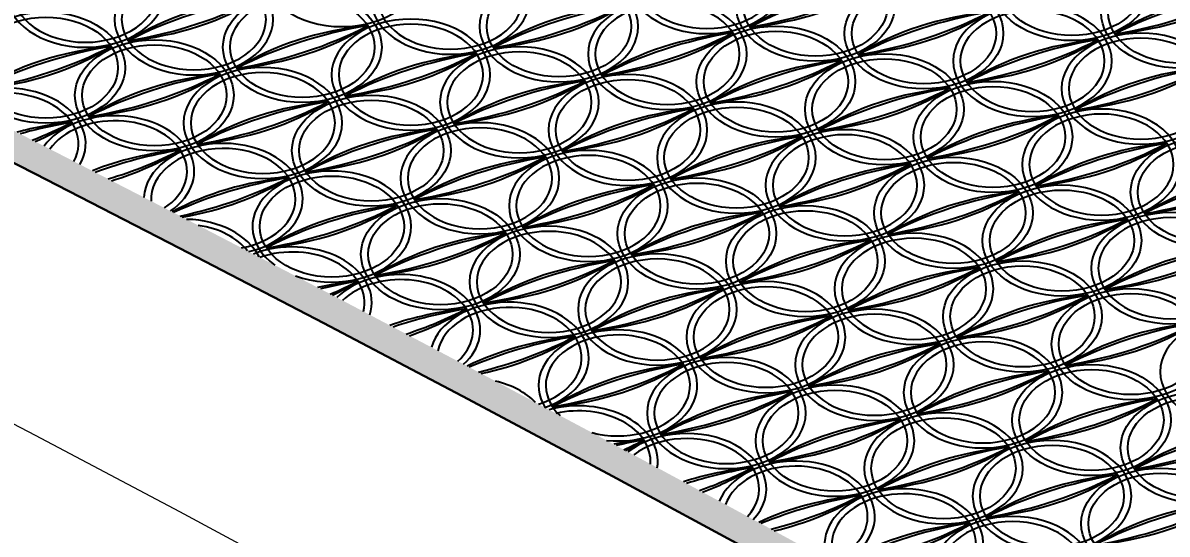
# Model space of a CAD drawing. Extents: x -2611510 to 954358, y -247163 to 181535.
# Drawn here: x 352197 to 360124, y 49146 to 52688 of the extents above; entities that cross this region are included whole.
import ezdxf

# ---------------------------------------------------------------- set-up
doc = ezdxf.new("R2010")
doc.units = 0
doc.linetypes.add('CENTER', pattern=[2, 1.25, -0.25, 0.25, -0.25])
doc.layers.get('Defpoints').update_dxf_attribs({"color": 8})
for name, color, linetype, lineweight in [('标注', 3, 'Continuous', 18), ('桥 中心线', 5, 'CENTER', 15), ('桥 构造粗实', 1, 'Continuous', 30)]:
    doc.layers.add(name, color=color, linetype=linetype, lineweight=lineweight)
doc.styles.add('仿宋字', font='仿宋_GB2312.TTF', dxfattribs={"width": 0.7})
doc.dimstyles.new('750', dxfattribs={"dimscale": 0, "dimtxt": 2.5, "dimasz": 1, "dimexe": 1, "dimexo": 1, "dimgap": 0, "dimtad": 0, "dimdec": 0, "dimlfac": 0.1, "dimrnd": 0.1, "dimzin": 12, "dimdsep": 46, "dimtxsty": '仿宋字', "dimblk": 'OBLIQUE', "dimcen": -1, "dimclrd": 256, "dimclre": 256, "dimclrt": 256, "dimadec": 4, "dimazin": 0, "dimtp": 2, "dimtm": 3, "dimtfac": 0.5, "dimtdec": 0, "dimtmove": 2, "dimatfit": 3, "dimldrblk": 'OBLIQUE', "dimfxl": 3, "dimfxlon": 1, "dimtvp": 0.7, "dimtolj": 1, "dimtzin": 12, "dimarcsym": 0})

# ---------------------------------------------------------------- blocks, each defined once
blk = doc.blocks.new('_Oblique')
at = {"color": 0, "linetype": 'ByBlock', "lineweight": -2}
blk.add_line((-0.5, -0.5), (0.5, 0.5), dxfattribs=at)
blk = doc.blocks.new('*D186')
at = {"layer": 'Defpoints', "color": 0, "transparency": 16777216}
for p in [(353281.5, 73637.3), (353281.5, 39578.2), (191281.5, 39158.6)]:
    blk.add_point(p, dxfattribs=at)
at = {"layer": '标注', "lineweight": -2, "transparency": 16777216}
for p, q in [((191281.5, 71637.3), (191281.5, 74637.3)), ((353281.5, 71637.3), (353281.5, 74637.3)), ((191281.5, 73637.3), (353281.5, 73637.3))]:
    blk.add_line(p, q, dxfattribs=at)
at = {"layer": '标注', "lineweight": -2, "transparency": 16777216, "xscale": 1000.0000020837, "yscale": 1000.0000020837, "zscale": 1000.0000020837, "rotation": 180}
blk.add_blockref('_Oblique', (191281.5, 73637.3), dxfattribs=at)
at = {"layer": '标注', "lineweight": -2, "transparency": 16777216, "xscale": 1000.0000020837, "yscale": 1000.0000020837, "zscale": 1000.0000020837}
blk.add_blockref('_Oblique', (353281.5, 73637.3), dxfattribs=at)
at = {"layer": '标注', "transparency": 16777216, "insert": (272281.5, 75302.2), "char_height": 2500, "attachment_point": 5, "style": '仿宋字'}
blk.add_mtext('\\A1;18×900', dxfattribs=at)
blk = doc.blocks.new('*D187')
at = {"layer": 'Defpoints', "color": 0}
for p in [(372281.5, 73637.3), (353281.5, 39578.2), (372281.5, 36663.7)]:
    blk.add_point(p, dxfattribs=at)
at = {"layer": '标注', "lineweight": -2}
for p, q in [((353281.5, 71637.3), (353281.5, 74637.3)), ((372281.5, 71637.3), (372281.5, 74637.3)), ((353281.5, 73637.3), (372281.5, 73637.3))]:
    blk.add_line(p, q, dxfattribs=at)
at = {"layer": '标注', "lineweight": -2, "xscale": 1000.0000020837, "yscale": 1000.0000020837, "zscale": 1000.0000020837, "rotation": 180}
blk.add_blockref('_Oblique', (353281.5, 73637.3), dxfattribs=at)
at = {"layer": '标注', "lineweight": -2, "xscale": 1000.0000020837, "yscale": 1000.0000020837, "zscale": 1000.0000020837}
blk.add_blockref('_Oblique', (372281.5, 73637.3), dxfattribs=at)
at = {"layer": '标注', "insert": (362781.5, 75302.2), "char_height": 2500, "attachment_point": 5, "style": '仿宋字'}
blk.add_mtext('\\A1;1900', dxfattribs=at)
blk = doc.blocks.new('2121212')
at = {"color": 8}
for centre, major_axis, start_param, end_param in [((-19562.1, 14007.2), (-550, 0), 3.141593, 9.424778), ((-17033.2, 13958.8), (-550, 0), 3.141593, 9.424778), ((-17033.2, 13958.8), (-500, 0), 3.141593, 9.424778), ((-21339.2, 13864), (-550, 0), 3.141593, 9.424778), ((-21339.2, 13864), (-500, 0), 3.141593, 9.424778), ((-18810.3, 13815.6), (-550, 0), 3.141593, 9.424778), ((-18810.3, 13815.6), (-500, 0), 3.141593, 9.424778), ((-20587.4, 13672.5), (-550, 0), 3.141593, 9.424778), ((-20587.4, 13672.5), (-500, 0), 3.141593, 9.424778), ((-18058.6, 13624.1), (-550, 0), 3.141593, 9.424778), ((-15596.2, 12738.7), (-1696.6, 0), -1.433605, -0.835323), ((-15244, 12209.9), (-2505.2, 0), -1.335396, -0.933532), ((-16966.6, 14795.9), (-1696.6, 0), 1.707987, 2.30627), ((-17318.9, 15324.7), (-2505.2, 0), 1.806196, 2.208061), ((-19902.2, 12643.9), (1696.6, 0), 1.707987, 2.30627), ((-19550, 12115.1), (-2505.2, 0), -1.335396, -0.933532), ((-21272.6, 14701.1), (1696.6, 0), -1.433605, -0.835323), ((-21624.9, 15229.9), (-2505.2, 0), 1.806196, 2.208061), ((-17306.8, 13432.6), (-550, 0), 3.141593, 9.424778), ((-13067.4, 12690.3), (-1696.6, 0), -1.433605, -0.835323), ((-12715.1, 12161.5), (2505.2, 0), 1.806196, 2.208061), ((-14437.7, 14747.5), (-1696.6, 0), 1.707987, 2.30627), ((-14790, 15276.3), (-2505.2, 0), 1.806196, 2.208061), ((-17373.4, 12595.5), (1696.6, 0), 1.707987, 2.30627), ((-17021.1, 12066.7), (-2505.2, 0), -1.335396, -0.933532), ((-18743.7, 14652.7), (1696.6, 0), -1.433605, -0.835323), ((-19096, 15181.5), (-2505.2, 0), 1.806196, 2.208061), ((-17306.8, 13432.6), (-500, 0), 3.141593, 9.424778), ((-14844.5, 12547.2), (1696.6, 0), 1.707987, 2.30627), ((-14492.2, 12018.4), (-2505.2, 0), -1.335396, -0.933532), ((-16214.9, 14604.3), (-1696.6, 0), 1.707987, 2.30627), ((-16567.1, 15133.1), (-2505.2, 0), 1.806196, 2.208061), ((-14777.9, 13384.2), (-550, 0), 3.141593, 9.424778), ((-14777.9, 13384.2), (-500, 0), 3.141593, 9.424778), ((-19083.9, 13289.4), (-550, 0), 3.141593, 9.424778), ((-19083.9, 13289.4), (-500, 0), 3.141593, 9.424778), ((-19150.5, 12452.4), (-1696.6, 0), -1.433605, -0.835323), ((-18798.2, 11923.6), (-2505.2, 0), -1.335396, -0.933532), ((-20520.9, 14509.5), (-1696.6, 0), 1.707987, 2.30627), ((-20873.1, 15038.3), (-2505.2, 0), 1.806196, 2.208061), ((-16621.6, 12404), (1696.6, 0), 1.707987, 2.30627), ((-16269.3, 11875.2), (-2505.2, 0), -1.335396, -0.933532), ((-17992, 14461.2), (-1696.6, 0), 1.707987, 2.30627), ((-18344.3, 14990), (2505.2, 0), -1.335396, -0.933532), ((-14026.2, 13192.7), (-550, 0), 3.141593, 9.424778), ((-20927.6, 12309.2), (1696.6, 0), 1.707987, 2.30627), ((-20575.4, 11780.4), (-2505.2, 0), -1.335396, -0.933532), ((-22298, 14366.4), (-1696.6, 0), 1.707987, 2.30627), ((-22650.3, 14895.2), (-2505.2, 0), 1.806196, 2.208061), ((-18332.2, 13097.9), (-550, 0), 3.141593, 9.424778), ((-14092.7, 12355.6), (1696.6, 0), 1.707987, 2.30627), ((-13740.5, 11826.8), (-2505.2, 0), -1.335396, -0.933532), ((-15463.1, 14412.8), (-1696.6, 0), 1.707987, 2.30627), ((-15815.4, 14941.6), (2505.2, 0), -1.335396, -0.933532), ((-14026.2, 13192.7), (-500, 0), 3.141593, 9.424778), ((-18398.7, 12260.8), (1696.6, 0), 1.707987, 2.30627), ((-18046.5, 11732), (-2505.2, 0), -1.335396, -0.933532), ((-19769.1, 14318), (1696.6, 0), -1.433605, -0.835323), ((-20121.4, 14846.8), (2505.2, 0), -1.335396, -0.933532), ((-18332.2, 13097.9), (-500, 0), 3.141593, 9.424778), ((-20109.3, 12954.7), (-550, 0), 3.141593, 9.424778), ((-15869.9, 12212.5), (1696.6, 0), 1.707987, 2.30627), ((-15517.6, 11683.7), (-2505.2, 0), -1.335396, -0.933532), ((-17240.2, 14269.6), (-1696.6, 0), 1.707987, 2.30627), ((-17592.5, 14798.4), (2505.2, 0), -1.335396, -0.933532), ((-13341, 12164.1), (-1696.6, 0), -1.433605, -0.835323), ((-12988.7, 11635.3), (-2505.2, 0), -1.335396, -0.933532), ((-14711.4, 14221.3), (1696.6, 0), -1.433605, -0.835323), ((-15063.6, 14750.1), (2505.2, 0), -1.335396, -0.933532), ((-20175.9, 12117.7), (1696.6, 0), 1.707987, 2.30627), ((-19823.6, 11588.9), (-2505.2, 0), -1.335396, -0.933532), ((-21546.2, 14174.8), (-1696.6, 0), 1.707987, 2.30627), ((-21898.5, 14703.6), (2505.2, 0), -1.335396, -0.933532), ((-20109.3, 12954.7), (-500, 0), 3.141593, 9.424778), ((-17647, 12069.3), (1696.6, 0), 1.707987, 2.30627), ((-17294.7, 11540.5), (-2505.2, 0), -1.335396, -0.933532), ((-19017.4, 14126.5), (1696.6, 0), -1.433605, -0.835323), ((-19369.6, 14655.3), (2505.2, 0), -1.335396, -0.933532), ((-17580.4, 12906.4), (-550, 0), 3.141593, 9.424778), ((-21886.4, 12811.6), (550, 0), 5.898728, 8.551212), ((-21886.4, 12811.6), (500, 0), 5.924246, 8.526011), ((-15118.1, 12020.9), (-1696.6, 0), -1.433605, -0.835323), ((-14765.8, 11492.1), (-2505.2, 0), -1.335396, -0.933532), ((-16488.5, 14078.1), (1696.6, 0), -1.433605, -0.835323), ((-16840.7, 14606.9), (-2505.2, 0), 1.806196, 2.208061), ((-19424.1, 11926.1), (-1696.6, 0), -1.433605, -0.835323), ((-19071.8, 11397.3), (-2505.2, 0), -1.335396, -0.933532), ((-20794.5, 13983.3), (1696.6, 0), -1.433605, -0.835323), ((-21146.7, 14512.1), (-2505.2, 0), 1.806196, 2.208061), ((-16828.7, 12714.8), (-550, 0), 3.141593, 9.424778), ((-21134.7, 12620), (-550, 0), 8.628871, 12.095665), ((-16895.2, 11877.8), (1696.6, 0), 1.707987, 2.30627), ((-16543, 11349), (-2505.2, 0), -1.335396, -0.933532), ((-18265.6, 13934.9), (1696.6, 0), -1.433605, -0.835323), ((-18617.9, 14463.7), (-2505.2, 0), 1.806196, 2.208061), ((-14366.4, 11829.4), (-1696.6, 0), -1.433605, -0.835323), ((-14014.1, 11300.6), (-2505.2, 0), -1.335396, -0.933532), ((-15736.7, 13886.6), (1696.6, 0), -1.433605, -0.835323), ((-16089, 14415.4), (2505.2, 0), -1.335396, -0.933532), ((-14299.8, 12666.5), (-550, 0), 3.141593, 9.424778), ((-14299.8, 12666.5), (-500, 0), 3.141593, 9.424778), ((-21201.2, 11783), (-1696.6, 0), -1.433605, -1.20143), ((-20849, 11254.2), (2505.2, 0), 1.806196, 1.956386), ((-22923.9, 14368.9), (2505.2, 0), -1.06345, -0.933532), ((-22571.6, 13840.1), (-1696.6, 0), 2.118899, 2.30627), ((-21134.7, 12620), (-500, 0), 8.612464, 12.11168), ((-18605.8, 12571.7), (-550, 0), 3.141593, 9.424778), ((-18605.8, 12571.7), (-500, 0), 3.141593, 9.424778), ((-18672.4, 11734.6), (1696.6, 0), 1.707987, 2.30627), ((-18320.1, 11205.8), (-2505.2, 0), -1.335396, -0.933532), ((-20042.7, 13791.8), (-1696.6, 0), 1.707987, 2.30627), ((-20395, 14320.6), (-2505.2, 0), 1.806196, 2.208061), ((-16143.5, 11686.3), (1696.6, 0), 1.707987, 2.30627), ((-15791.2, 11157.4), (-2505.2, 0), -1.335396, -0.933532), ((-17513.9, 13743.4), (-1696.6, 0), 1.707987, 2.30627), ((-17866.1, 14272.2), (2505.2, 0), -1.335396, -0.933532), ((-16076.9, 12523.3), (-550, 0), 3.141593, 9.424778), ((-16076.9, 12523.3), (-500, 0), 3.141593, 9.424778), ((-20449.5, 11591.5), (1696.6, 0), 1.707987, 2.089443), ((-20097.2, 11062.6), (-2505.2, 0), -1.335396, -1.083662), ((-22172.1, 14177.4), (2505.2, 0), -1.164165, -0.933532), ((-21819.9, 13648.6), (-1696.6, 0), 1.971329, 2.30627), ((-20382.9, 12428.5), (550, 0), 5.03694, 9.397612), ((-20382.9, 12428.5), (500, 0), 4.965708, 9.468775), ((-17854, 12380.1), (-550, 0), 3.141593, 9.424778), ((-13614.6, 11637.9), (1696.6, 0), 1.707987, 2.30627), ((-13262.3, 11109.1), (-2505.2, 0), -1.335396, -0.933532), ((-14985, 13695), (-1696.6, 0), 1.707987, 2.30627), ((-15337.2, 14223.8), (-2505.2, 0), 1.806196, 2.208061), ((-17920.6, 11543.1), (1696.6, 0), 1.707987, 2.30627), ((-17568.3, 11014.3), (-2505.2, 0), -1.335396, -0.933532), ((-19291, 13600.2), (-1696.6, 0), 1.707987, 2.30627), ((-19643.2, 14129), (2505.2, 0), -1.335396, -0.933532), ((-17854, 12380.1), (-500, 0), 3.141593, 9.424778), ((-19631.2, 12237), (550, 0), 4.236058, 10.192945), ((-15391.7, 11494.7), (1696.6, 0), 1.707987, 2.30627), ((-15039.5, 10965.9), (-2505.2, 0), -1.335396, -0.933532), ((-16762.1, 13551.9), (-1696.6, 0), 1.707987, 2.30627), ((-17114.4, 14080.7), (2505.2, 0), -1.335396, -0.933532), ((-12862.8, 11446.4), (-1696.6, 0), -1.433605, -0.835323), ((-12510.6, 10917.6), (-2505.2, 0), -1.335396, -0.933532), ((-14233.2, 13503.5), (1696.6, 0), -1.433605, -0.835323), ((-14585.5, 14032.3), (-2505.2, 0), 1.806196, 2.208061), ((-19697.7, 11399.9), (1696.6, 0), 1.707987, 2.230324), ((-19345.5, 10871.1), (-2505.2, 0), -1.335396, -0.986273), ((-21420.4, 13985.9), (-2505.2, 0), 1.869935, 2.208061), ((-21068.1, 13457.1), (-1696.6, 0), 1.808803, 2.30627), ((-17168.8, 11351.6), (1696.6, 0), 1.707987, 2.30627), ((-16816.6, 10822.8), (-2505.2, 0), -1.335396, -0.933532), ((-18539.2, 13408.7), (-1696.6, 0), 1.707987, 2.30627), ((-18891.5, 13937.5), (2505.2, 0), -1.335396, -0.933532), ((-14640, 11303.2), (1696.6, 0), 1.707987, 2.30627), ((-14287.7, 10774.4), (-2505.2, 0), -1.335396, -0.933532), ((-16010.3, 13360.3), (-1696.6, 0), 1.707987, 2.30627), ((-16362.6, 13889.1), (-2505.2, 0), 1.806196, 2.208061), ((-18946, 11208.4), (1696.6, 0), 1.707987, 2.30627), ((-18593.7, 10679.6), (-2505.2, 0), -1.335396, -0.933532), ((-20316.3, 13265.5), (1696.6, 0), -1.433605, -0.835323), ((-20668.6, 13794.3), (-2505.2, 0), 1.806196, 2.208061), ((-20656.5, 11902.3), (-550, 0), 3.469532, 4.677282), ((-16417.1, 11160), (1696.6, 0), 1.707987, 2.30627), ((-16064.8, 10631.2), (-2505.2, 0), -1.335396, -0.933532), ((-17787.5, 13217.2), (1696.6, 0), -1.433605, -0.835323), ((-18139.7, 13746), (-2505.2, 0), 1.806196, 2.208061), ((-13888.2, 11111.7), (-1696.6, 0), -1.433605, -0.835323), ((-13535.9, 10582.9), (-2505.2, 0), -1.335396, -0.933532), ((-15258.6, 13168.8), (-1696.6, 0), 1.707987, 2.30627), ((-15610.9, 13697.6), (2505.2, 0), -1.335396, -0.933532), ((-13821.6, 11948.7), (-550, 0), 3.141593, 9.424778), ((-13821.6, 11948.7), (-500, 0), 3.141593, 9.424778), ((-20656.5, 11902.3), (-500, 0), 3.635297, 4.51052), ((-18127.6, 11853.9), (-550, 0), 3.141593, 9.424778), ((-18194.2, 11016.9), (-1696.6, 0), -1.433605, -0.835323), ((-17842, 10488.1), (-2505.2, 0), -1.335396, -0.933532), ((-19564.6, 13074), (-1696.6, 0), 1.707987, 2.30627), ((-19916.9, 13602.8), (-2505.2, 0), 1.806196, 2.208061), ((-18127.6, 11853.9), (-500, 0), 3.141593, 9.424778), ((-15665.3, 10968.5), (1696.6, 0), 1.707987, 2.30627), ((-15313.1, 10439.7), (-2505.2, 0), -1.335396, -0.933532), ((-17035.7, 13025.6), (-1696.6, 0), 1.707987, 2.30627), ((-17388, 13554.4), (2505.2, 0), -1.335396, -0.933532), ((-15598.8, 11805.5), (-550, 0), 3.141593, 9.424778), ((-15598.8, 11805.5), (-500, 0), 3.141593, 9.424778), ((-19904.8, 11710.7), (-550, 0), 9.201041, 11.507815), ((-19904.8, 11710.7), (-500, 0), 9.246375, 11.462802), ((-13136.5, 10920.1), (1696.6, 0), 1.707987, 2.30627), ((-12784.2, 10391.3), (-2505.2, 0), -1.335396, -0.933532), ((-14506.8, 12977.3), (-1696.6, 0), 1.707987, 2.30627), ((-14859.1, 13506.1), (2505.2, 0), -1.335396, -0.933532), ((-17442.5, 10825.3), (1696.6, 0), 1.707987, 2.30627), ((-17090.2, 10296.5), (-2505.2, 0), -1.335396, -0.933532), ((-18812.8, 12882.5), (1696.6, 0), -1.433605, -0.835323), ((-19165.1, 13411.3), (2505.2, 0), -1.335396, -0.933532), ((-17375.9, 11662.4), (-550, 0), 3.141593, 9.424778), ((-17375.9, 11662.4), (-500, 0), 3.141593, 9.424778), ((-19153, 11519.2), (-550, 0), 8.763898, 11.936482), ((-14913.6, 10777), (-1696.6, 0), -1.433605, -0.835323), ((-14561.3, 10248.2), (2505.2, 0), 1.806196, 2.208061), ((-16284, 12834.1), (-1696.6, 0), 1.707987, 2.30627), ((-16636.2, 13362.9), (2505.2, 0), -1.335396, -0.933532), ((-19219.6, 10682.2), (1696.6, 0), 1.707987, 1.876206), ((-18867.3, 10153.4), (-2505.2, 0), -1.335396, -1.227597), ((-20942.2, 13268.1), (2505.2, 0), -1.025092, -0.933532), ((-20590, 12739.3), (-1696.6, 0), 2.174259, 2.30627), ((-19153, 11519.2), (-500, 0), 8.762351, 11.937989), ((-16624.1, 11470.8), (-550, 0), 3.141593, 9.424778), ((-16690.7, 10633.8), (1696.6, 0), 1.707987, 2.30627), ((-16338.4, 10105), (-2505.2, 0), -1.335396, -0.933532), ((-18061.1, 12690.9), (-1696.6, 0), 1.707987, 2.30627), ((-18413.3, 13219.7), (-2505.2, 0), 1.806196, 2.208061), ((-14161.8, 10585.4), (-1696.6, 0), -1.433605, -0.835323), ((-13809.6, 10056.6), (-2505.2, 0), -1.335396, -0.933532), ((-15532.2, 12642.6), (-1696.6, 0), 1.707987, 2.30627), ((-15884.5, 13171.4), (-2505.2, 0), 1.806196, 2.208061), ((-18467.8, 10490.6), (-1696.6, 0), -1.433605, -1.105368), ((-18115.6, 9961.8), (-2505.2, 0), -1.335396, -1.119964), ((-20190.5, 13076.6), (-2505.2, 0), 2.013975, 2.208061), ((-19838.2, 12547.8), (1696.6, 0), -1.116596, -0.835323), ((-18401.3, 11327.7), (550, 0), 5.175367, 9.23523), ((-18401.3, 11327.7), (500, 0), 5.125624, 9.284885), ((-15872.4, 11279.3), (-550, 0), 3.141593, 9.424778), ((-15939, 10442.3), (1696.6, 0), 1.707987, 2.30627), ((-15586.7, 9913.5), (-2505.2, 0), -1.335396, -0.933532), ((-17309.3, 12499.4), (-1696.6, 0), 1.707987, 2.30627), ((-17661.6, 13028.2), (-2505.2, 0), 1.806196, 2.208061), ((-15872.4, 11279.3), (-500, 0), 3.141593, 9.424778), ((-13343.5, 11230.9), (-550, 0), 3.141593, 9.424778), ((-17649.5, 11136.1), (-550, 0), 7.710611, 12.977985), ((-17649.5, 11136.1), (-500, 0), 7.482393, 13.206202), ((-13410.1, 10393.9), (1696.6, 0), 1.707987, 2.30627), ((-13057.8, 9865.1), (-2505.2, 0), -1.335396, -0.933532), ((-14780.5, 12451), (-1696.6, 0), 1.707987, 2.30627), ((-15132.7, 12979.8), (-2505.2, 0), 1.806196, 2.208061), ((-17716.1, 10299.1), (1696.6, 0), 1.707987, 2.184966), ((-17363.8, 9770.3), (-2505.2, 0), -1.335396, -1.017636), ((-19438.7, 12885), (-2505.2, 0), 1.905427, 2.208061), ((-19086.5, 12356.2), (-1696.6, 0), 1.863094, 2.30627), ((-15187.2, 10250.7), (1696.6, 0), 1.707987, 2.30627), ((-14834.9, 9721.9), (-2505.2, 0), -1.335396, -0.933532), ((-16557.6, 12307.9), (-1696.6, 0), 1.707987, 2.30627), ((-16909.8, 12836.7), (2505.2, 0), -1.335396, -0.933532), ((-15120.6, 11087.8), (-550, 0), 3.141593, 9.424778), ((-15120.6, 11087.8), (-500, 0), 3.141593, 9.424778), ((-16964.3, 10107.6), (1696.6, 0), 1.707987, 2.30627), ((-16612.1, 9578.8), (-2505.2, 0), -1.335396, -0.933532), ((-18334.7, 12164.7), (1696.6, 0), -1.433605, -0.835323), ((-18687, 12693.5), (2505.2, 0), -1.335396, -0.933532), ((-16897.8, 10944.6), (-550, 0), 3.141593, 9.424778), ((-16897.8, 10944.6), (-500, 0), 3.141593, 9.424778), ((-14435.4, 10059.2), (1696.6, 0), 1.707987, 2.30627), ((-14083.2, 9530.4), (-2505.2, 0), -1.335396, -0.933532), ((-15805.8, 12116.3), (-1696.6, 0), 1.707987, 2.30627), ((-16158.1, 12645.2), (2505.2, 0), -1.335396, -0.933532), ((-18674.9, 10801.4), (550, 0), 0.594925, 1.244114), ((-16146, 10753.1), (-550, 0), 3.141593, 9.424778), ((-16212.6, 9916), (-1696.6, 0), -1.433605, -0.835323), ((-15860.3, 9387.2), (-2505.2, 0), -1.335396, -0.933532), ((-17582.9, 11973.2), (1696.6, 0), -1.433605, -0.835323), ((-17935.2, 12502), (2505.2, 0), -1.335396, -0.933532), ((-13683.7, 9867.7), (-1696.6, 0), -1.433605, -0.835323), ((-13331.4, 9338.9), (-2505.2, 0), -1.335396, -0.933532), ((-15054.1, 11924.8), (-1696.6, 0), 1.707987, 2.30627), ((-15406.3, 12453.6), (-2505.2, 0), 1.806196, 2.208061), ((-17923.1, 10609.9), (-550, 0), 9.310985, 11.374248), ((-17923.1, 10609.9), (-500, 0), 9.372562, 11.313026), ((-15394.2, 10561.5), (-550, 0), 3.141593, 9.424778), ((-15460.8, 9724.5), (1696.6, 0), 1.707987, 2.30627), ((-15108.6, 9195.7), (-2505.2, 0), -1.335396, -0.933532), ((-16831.2, 11781.7), (1696.6, 0), -1.433605, -0.835323), ((-17183.5, 12310.5), (-2505.2, 0), 1.806196, 2.208061), ((-17171.4, 10418.4), (-550, 0), 8.84373, 11.833227), ((-17171.4, 10418.4), (-500, 0), 8.851351, 11.825605), ((-12931.9, 9676.1), (-1696.6, 0), -1.433605, -0.835323), ((-12579.7, 9147.3), (-2505.2, 0), -1.335396, -0.933532), ((-14302.3, 11733.3), (-1696.6, 0), 1.707987, 2.30627), ((-14654.6, 12262.1), (2505.2, 0), -1.335396, -0.933532), ((-17237.9, 9581.3), (-1696.6, 0), -1.433605, -1.30844), ((-16885.7, 9052.5), (-2505.2, 0), -1.335396, -1.255703), ((-18960.6, 12167.3), (-2505.2, 0), 2.141034, 2.208061), ((-18608.3, 11638.5), (-1696.6, 0), 2.209574, 2.30627), ((-14709.1, 9533), (1696.6, 0), 1.707987, 2.30627), ((-14356.8, 9004.2), (-2505.2, 0), -1.335396, -0.933532), ((-16079.4, 11590.1), (-1696.6, 0), 1.707987, 2.30627), ((-16431.7, 12118.9), (2505.2, 0), -1.335396, -0.933532), ((-14642.5, 10370), (-550, 0), 3.141593, 9.424778), ((-14642.5, 10370), (-500, 0), 3.141593, 9.424778), ((-16486.2, 9389.8), (1696.6, 0), 1.707987, 2.002366), ((-16133.9, 8861), (-2505.2, 0), -1.335396, -1.142854), ((-18208.8, 11975.8), (2505.2, 0), -1.105491, -0.933532), ((-17856.6, 11447), (-1696.6, 0), 2.057202, 2.30627), ((-16419.6, 10226.9), (-550, 0), 8.387565, 12.282926), ((-16419.6, 10226.9), (-500, 0), 8.347959, 12.32245), ((-13957.3, 9341.4), (-1696.6, 0), -1.433605, -0.835323), ((-13605, 8812.6), (-2505.2, 0), -1.335396, -0.933532), ((-15327.7, 11398.6), (-1696.6, 0), 1.707987, 2.30627), ((-15679.9, 11927.4), (2505.2, 0), -1.335396, -0.933532), ((-15667.9, 10035.3), (-550, 0), 7.809797, 12.855625), ((-15667.9, 10035.3), (500, 0), 4.509396, 9.872841), ((-15734.4, 9198.3), (1696.6, 0), 1.707987, 2.158016), ((-15382.2, 8669.5), (-2505.2, 0), -1.335396, -1.036173), ((-17457.1, 11784.2), (-2505.2, 0), 1.925484, 2.208061), ((-17104.8, 11255.4), (-1696.6, 0), 1.893159, 2.30627), ((-13205.6, 9149.9), (1696.6, 0), 1.707987, 2.30627), ((-12853.3, 8621.1), (-2505.2, 0), -1.335396, -0.933532), ((-14575.9, 11207.1), (-1696.6, 0), 1.707987, 2.30627), ((-14928.2, 11735.9), (-2505.2, 0), 1.806196, 2.208061), ((-14916.1, 9843.8), (-550, 0), 3.141593, 9.424778), ((-14982.7, 9006.7), (1696.6, 0), 1.707987, 2.30627), ((-14630.4, 8477.9), (-2505.2, 0), -1.335396, -0.933532), ((-16353.1, 11063.9), (1696.6, 0), -1.433605, -0.835323), ((-16705.3, 11592.7), (2505.2, 0), -1.335396, -0.933532), ((-14916.1, 9843.8), (-500, 0), 3.141593, 9.424778)]:
    blk.add_ellipse(centre, major_axis=major_axis, ratio=0.7, start_param=start_param, end_param=end_param, dxfattribs=at)
for centre, major_axis in [((-14504.3, 13910.4), (550, 0)), ((-14504.3, 13910.4), (500, 0)), ((-16281.4, 13767.3), (550, 0)), ((-16281.4, 13767.3), (500, 0)), ((-13752.6, 13718.9), (550, 0)), ((-13752.6, 13718.9), (500, 0)), ((-18058.6, 13624.1), (500, 0)), ((-15529.7, 13575.7), (550, 0)), ((-15529.7, 13575.7), (500, 0)), ((-19835.7, 13481), (550, 0)), ((-19835.7, 13481), (500, 0)), ((-21612.8, 13337.8), (550, 0)), ((-21612.8, 13337.8), (500, 0)), ((-16555, 13241.1), (550, 0)), ((-16555, 13241.1), (500, 0)), ((-20861, 13146.3), (550, 0)), ((-20861, 13146.3), (500, 0)), ((-15803.3, 13049.5), (550, 0)), ((-15803.3, 13049.5), (500, 0)), ((-17580.4, 12906.4), (500, 0)), ((-15051.5, 12858), (550, 0)), ((-15051.5, 12858), (500, 0)), ((-19357.5, 12763.2), (550, 0)), ((-19357.5, 12763.2), (500, 0)), ((-16828.7, 12714.8), (500, 0)), ((-13548, 12474.9), (550, 0)), ((-13548, 12474.9), (500, 0)), ((-15325.2, 12331.8), (550, 0)), ((-15325.2, 12331.8), (500, 0)), ((-19631.2, 12237), (500, 0)), ((-17102.3, 12188.6), (550, 0)), ((-17102.3, 12188.6), (500, 0)), ((-14573.4, 12140.2), (550, 0)), ((-14573.4, 12140.2), (500, 0)), ((-18879.4, 12045.4), (550, 0)), ((-18879.4, 12045.4), (500, 0)), ((-16350.5, 11997.1), (550, 0)), ((-16350.5, 11997.1), (500, 0)), ((-14847, 11614), (550, 0)), ((-14847, 11614), (500, 0)), ((-16624.1, 11470.8), (500, 0)), ((-14095.3, 11422.5), (550, 0)), ((-14095.3, 11422.5), (500, 0)), ((-14368.9, 10896.2), (550, 0)), ((-14368.9, 10896.2), (500, 0)), ((-16146, 10753.1), (500, 0)), ((-13617.1, 10704.7), (550, 0)), ((-13617.1, 10704.7), (500, 0)), ((-15394.2, 10561.5), (500, 0)), ((-13890.7, 10178.5), (550, 0)), ((-13890.7, 10178.5), (500, 0))]:
    blk.add_ellipse(centre, major_axis=major_axis, ratio=0.7, dxfattribs=at)
blk = doc.blocks.new('*D348')
at = {"layer": 'Defpoints', "color": 0}
for p in [(374281.5, 83145.3), (170281.5, 72374.9), (374281.5, 37143.4)]:
    blk.add_point(p, dxfattribs=at)
at = {"layer": '标注', "lineweight": -2}
for p, q in [((170281.5, 81145.3), (170281.5, 84145.3)), ((374281.5, 81145.3), (374281.5, 84145.3)), ((170281.5, 83145.3), (374281.5, 83145.3))]:
    blk.add_line(p, q, dxfattribs=at)
at = {"layer": '标注', "lineweight": -2, "xscale": 1000.0000020837, "yscale": 1000.0000020837, "zscale": 1000.0000020837, "rotation": 180}
blk.add_blockref('_Oblique', (170281.5, 83145.3), dxfattribs=at)
at = {"layer": '标注', "lineweight": -2, "xscale": 1000.0000020837, "yscale": 1000.0000020837, "zscale": 1000.0000020837}
blk.add_blockref('_Oblique', (374281.5, 83145.3), dxfattribs=at)
at = {"layer": '标注', "insert": (272281.5, 84810.2), "char_height": 2500, "attachment_point": 5, "style": '仿宋字'}
blk.add_mtext('\\A1;20400', dxfattribs=at)

msp = doc.modelspace()

# ---------------------------------------------------------------- hatches: boundary and pattern name
h = msp.add_hatch(color=8)
h.paths.add_polyline_path([(371093, 50643.9), (370094.6, 51048.3), (369096.2, 51448.7), (368097.9, 51844.9), (367099.5, 52237), (366101.2, 52625), (365102.9, 53008.9), (364104.6, 53388.6), (363106.2, 53764.3), (362107.9, 54135.9), (361109.6, 54503.3), (360111.3, 54866.7), (359113.1, 55225.9), (358114.8, 55581), (357116.5, 55932.1), (356118.2, 56279), (355120, 56621.8), (354121.7, 56960.5), (353123.5, 57295.1), (352125.2, 57625.6), (351127, 57952), (350128.8, 58274.2), (349130.6, 58592.4), (348132.3, 58906.4), (347134.1, 59216.4), (346135.9, 59522.2), (345137.7, 59824), (344139.5, 60121.6), (343141.4, 60415.1), (342143.2, 60704.5), (341145, 60989.8), (340146.8, 61271), (339148.7, 61548.1), (338150.5, 61821.1), (337152.4, 62090), (336154.2, 62354.8), (335156.1, 62615.4), (334158, 62872), (333159.8, 63124.4), (332161.7, 63372.8), (331163.6, 63617), (330165.5, 63857.2), (329167.4, 64093.2), (328169.3, 64325.1), (327171.2, 64552.9), (326173.1, 64776.6), (325175, 64996.2), (324176.9, 65211.7), (323178.9, 65423.1), (322180.8, 65630.4), (321182.7, 65833.6), (320184.7, 66032.7), (319186.6, 66227.7), (318188.6, 66418.5), (317190.5, 66605.3), (316192.5, 66787.9), (315194.4, 66966.5), (315151.7, 66973.9, 0.956587), (314979.3, 66193.5), (315281.5, 66112.6), (316281.5, 65838.2), (317281.5, 65557.3), (318281.5, 65269.9), (319281.5, 64976), (320281.5, 64675.6), (321281.5, 64368.8), (322281.5, 64055.4), (323281.5, 63735.6), (324281.5, 63409.3), (325281.5, 63076.5), (326281.5, 62737.2), (327281.5, 62391.4), (328281.5, 62039.2), (329281.5, 61680.4), (330281.5, 61315.2), (331281.5, 60943.5), (332281.5, 60565.4), (333281.5, 60180.7), (334281.5, 59789.6), (335281.5, 59392), (336281.5, 58987.9), (337281.5, 58577.3), (338281.5, 58160.3), (339281.5, 57736.7), (340281.5, 57306.7), (341281.5, 56870.3), (342281.5, 56427.3), (343281.5, 55977.9), (344281.5, 55522), (345281.5, 55059.6), (346281.5, 54590.8), (347281.5, 54115.5), (348281.5, 53633.7), (349281.5, 53145.4), (350281.5, 52650.7), (351281.5, 52149.5), (352281.5, 51641.8), (353281.5, 51127.7), (354281.5, 50607), (355281.5, 50080), (356281.5, 49546.4), (357281.5, 49006.4), (358281.5, 48459.9), (359281.5, 47906.9), (360281.5, 47347.5), (361281.5, 46781.6), (362281.5, 46209.2), (363281.5, 45630.4), (364281.5, 45045.1), (365281.5, 44453.4), (366281.5, 43855.1), (367281.5, 43250.4), (368281.5, 42639.3), (369281.5, 42021.6), (370281.5, 41397.5), (371281.5, 40767), (371571, 40582.6), (392348.5, 40217.3, 0.723214), (392599.1, 40934.5), (392060.2, 41201.6), (391061.7, 41692.3), (390063.2, 42178.9), (389064.7, 42661.5), (388066.2, 43139.9), (387067.7, 43614.1), (386069.2, 44084.3), (385070.8, 44550.4), (384072.3, 45012.4), (383073.9, 45470.2), (382075.4, 45924), (381077, 46373.6), (380078.5, 46819.1), (379080.1, 47260.5), (378081.7, 47697.8), (377083.3, 48131), (376084.9, 48560.1), (375086.5, 48985.1), (374088.1, 49405.9), (373089.7, 49822.7), (372091.3, 50235.4)])
h.paths.add_polyline_path([(371017.5, 50458.7), (372015.3, 50050.4), (373013, 49638), (374010.7, 49221.5), (375008.5, 48800.9), (376006.2, 48376.2), (377004, 47947.4), (378001.8, 47514.5), (378999.6, 47077.5), (379997.4, 46636.3), (380995.2, 46191.1), (381993, 45741.7), (382990.8, 45288.3), (383988.6, 44830.7), (384986.5, 44369), (385984.3, 43903.2), (386982.2, 43433.3), (387980.1, 42959.3), (388978, 42481.2), (389975.9, 41999), (390973.8, 41512.7), (391971.7, 41022.2), (392489.8, 40765.5, -0.692809), (392352, 40417.3), (371630.9, 40781.6), (371388.6, 40935.9), (370387.8, 41567), (369387, 42191.5), (368386.2, 42809.7), (367385.4, 43421.3), (366384.6, 44026.5), (365383.8, 44625.2), (364382.9, 45217.5), (363382.1, 45803.3), (362381.3, 46382.6), (361380.4, 46955.4), (360379.6, 47521.8), (359378.7, 48081.7), (358377.8, 48635.2), (357377, 49182.1), (356376.1, 49722.6), (355375.2, 50256.7), (354374.3, 50784.2), (353373.4, 51305.3), (352372.5, 51819.9), (351371.6, 52328.1), (350370.7, 52829.7), (349369.7, 53324.9), (348368.8, 53813.6), (347367.8, 54295.9), (346366.9, 54771.6), (345365.9, 55240.9), (344365, 55703.8), (343364, 56160.1), (342363, 56610), (341362, 57053.3), (340361, 57490.3), (339360, 57920.7), (338359, 58344.6), (337358, 58762.1), (336356.9, 59173.1), (335355.9, 59577.6), (334354.9, 59975.6), (333353.8, 60367.2), (332352.8, 60752.2), (331351.7, 61130.8), (330350.6, 61502.9), (329349.6, 61868.5), (328348.5, 62227.6), (327347.4, 62580.2), (326346.3, 62926.4), (325345.2, 63266.1), (324344.1, 63599.2), (323343, 63925.9), (322341.9, 64246.1), (321340.7, 64559.8), (320339.6, 64867), (319338.5, 65167.7), (318337.3, 65461.9), (317336.2, 65749.7), (316335, 66030.9), (315333.8, 66305.6), (315031.1, 66386.7, -0.956587), (315117.3, 66776.9), (315159.6, 66769.5), (316156.9, 66591.1), (317154.1, 66408.6), (318151.4, 66222), (319148.7, 66031.3), (320145.9, 65836.5), (321143.2, 65637.5), (322140.5, 65434.5), (323137.8, 65227.4), (324135.1, 65016.2), (325132.4, 64800.8), (326129.7, 64581.4), (327127.1, 64357.9), (328124.4, 64130.2), (329121.7, 63898.5), (330119.1, 63662.6), (331116.4, 63422.7), (332113.8, 63178.6), (333111.2, 62930.4), (334108.5, 62678.2), (335105.9, 62421.8), (336103.3, 62161.3), (337100.7, 61896.8), (338098.1, 61628.1), (339095.5, 61355.3), (340093, 61078.4), (341090.4, 60797.4), (342087.8, 60512.3), (343085.3, 60223.1), (344082.8, 59929.8), (345080.2, 59632.4), (346077.7, 59330.9), (347075.2, 59025.3), (348072.7, 58715.5), (349070.2, 58401.7), (350067.7, 58083.8), (351065.2, 57761.7), (352062.7, 57435.6), (353060.3, 57105.3), (354057.8, 56771), (355055.4, 56432.5), (356052.9, 56090), (357050.5, 55743.3), (358048.1, 55392.5), (359045.7, 55037.6), (360043.3, 54678.6), (361040.9, 54315.5), (362038.5, 53948.3), (363036.1, 53577), (364033.8, 53201.6), (365031.4, 52822.1), (366029.1, 52438.4), (367026.8, 52050.7), (368024.4, 51658.8), (369022.1, 51262.9), (370019.8, 50862.8)], flags=16)

# ---------------------------------------------------------------- linework, layer by layer
at = {"layer": '桥 中心线', "color": 8, "ltscale": 3000}
msp.add_lwpolyline([(351281.5, 50353.7), (352281.5, 49831), (353281.5, 49301.7), (354281.5, 48765.8), (355281.5, 48223.4), (356281.5, 47674.4), (357281.5, 47118.8), (358281.5, 46556.6), (359281.5, 45987.9), (360281.5, 45412.6), (361281.5, 44830.7), (362281.5, 44242.2), (363281.5, 43647.2), (364281.5, 43045.6), (365281.5, 42437.4), (366281.5, 41822.6), (367281.5, 41201.3), (368281.5, 40573.4), (369281.5, 39938.9), (370281.5, 39297.8), (371281.5, 38650.2), (372281.5, 37996)], dxfattribs=at)
at = {"layer": '桥 构造粗实'}
msp.add_lwpolyline([(351281.5, 52149.5), (352281.5, 51641.8), (353281.5, 51127.7), (354281.5, 50607), (355281.5, 50080), (356281.5, 49546.4), (357281.5, 49006.4), (358281.5, 48459.9), (359281.5, 47906.9), (360281.5, 47347.5), (361281.5, 46781.6), (362281.5, 46209.2), (363281.5, 45630.4), (364281.5, 45045.1), (365281.5, 44453.4), (366281.5, 43855.1), (367281.5, 43250.4), (368281.5, 42639.3), (369281.5, 42021.6), (370281.5, 41397.5), (371281.5, 40767), (372281.5, 40130), (373281.5, 39486.5), (373968.7, 39039.8)], dxfattribs=at)

# ---------------------------------------------------------------- block references
msp.add_blockref('2121212', (373968.7, 39039.8))

# ---------------------------------------------------------------- dimensions: what is measured, and where the dimension line sits
at = {"layer": '标注'}
for base, p1, p2, picture, middle in [((374281.5, 83145.3), (170281.5, 72374.9), (374281.5, 37143.4), '*D348', (272281.5, 84810.2)), ((372281.5, 73637.3), (353281.5, 39578.2), (372281.5, 36663.7), '*D187', (362781.5, 75302.2))]:
    dim = msp.add_linear_dim(base=base, p1=p1, p2=p2, dimstyle='750', override={"dimscale": 1000.000002, "dimfxl": 2}, dxfattribs=at)
    dim.commit()
    dim.dimension.update_dxf_attribs({"geometry": picture, "text_midpoint": middle})
dim = msp.add_linear_dim(base=(353281.5, 73637.3), p1=(191281.5, 39158.6), p2=(353281.5, 39578.2), text='18×900', dimstyle='750', override={"dimscale": 1000.000002, "dimfxl": 2}, dxfattribs=at)
dim.commit()
dim.dimension.update_dxf_attribs({"geometry": '*D186', "text_midpoint": (272281.5, 75302.2)})

doc.saveas('drawing.dxf')
